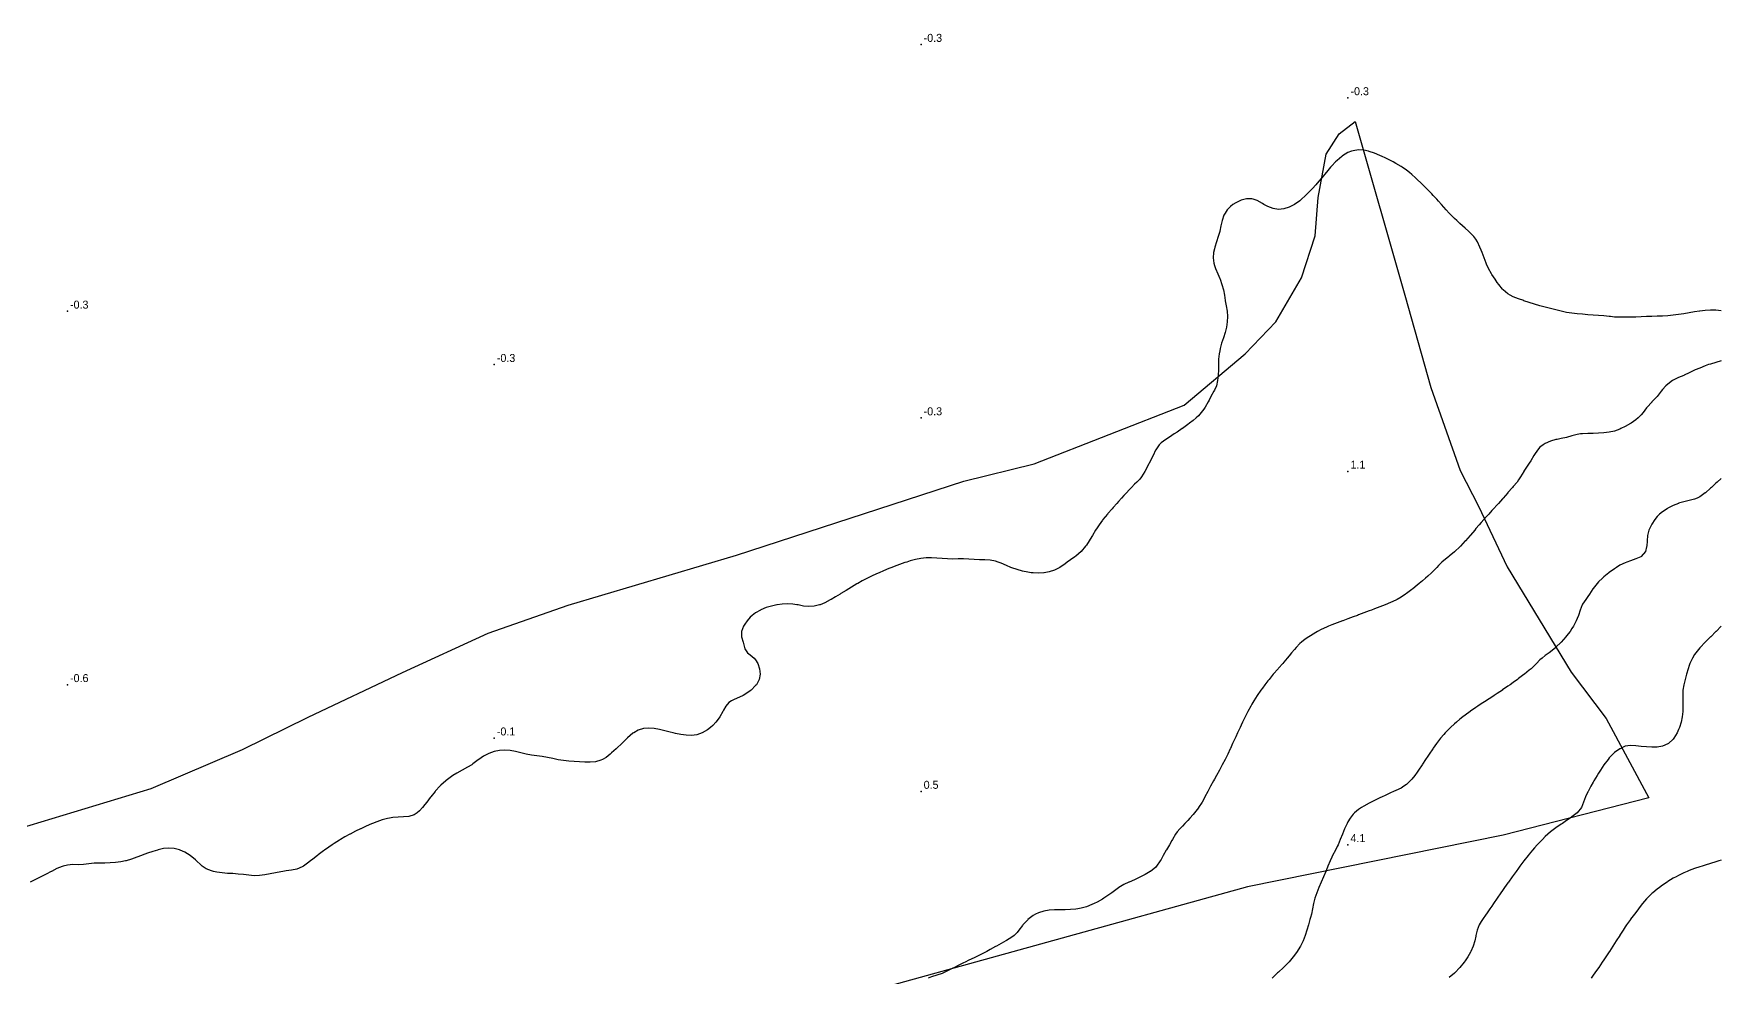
# Model space of a CAD drawing. Extents: x 0 to 630, y 0 to 432.
# Drawn here: x 313.7 to 630, y 255.2 to 432 of the extents above; entities that cross this region are included whole.
import ezdxf

# ---------------------------------------------------------------- set-up
doc = ezdxf.new("R2010")
doc.units = 0
for name, color, linetype in [('CONTOURS_MAJEURES', 7, 'CONTINUOUS'), ('CONTOURS_MINEURES', 8, 'CONTINUOUS'), ('PARCELLE', 1, 'CONTINUOUS'), ('POINTS_COTES', 3, 'CONTINUOUS')]:
    doc.layers.add(name, color=color, linetype=linetype)

msp = doc.modelspace()

# ---------------------------------------------------------------- linework, layer by layer
at = {"layer": 'CONTOURS_MAJEURES'}
msp.add_polyline3d([(630, 380.086, 0), (629, 380.199, 0), (628, 380.228, 0), (627, 380.155, 0), (626, 380.01, 0), (625.95, 380, 0), (625, 379.869, 0), (624, 379.708, 0), (623, 379.542, 0), (622, 379.389, 0), (621, 379.272, 0), (620, 379.172, 0), (619, 379.088, 0), (618, 379.077, 0), (617, 379.036, 0), (616.188, 379, 0), (616, 378.993, 0), (615, 378.955, 0), (614, 378.923, 0), (613, 378.9, 0), (612, 378.894, 0), (611, 378.909, 0), (610, 378.926, 0), (609.26, 379, 0), (609, 379.03, 0), (608, 379.165, 0), (607, 379.239, 0), (606, 379.301, 0), (605, 379.361, 0), (604, 379.431, 0), (603, 379.521, 0), (602, 379.641, 0), (601, 379.798, 0), (600.007, 380, 0), (600, 380.002, 0), (599, 380.261, 0), (598, 380.51, 0), (597, 380.756, 0), (596.021, 381, 0), (596, 381.006, 0), (595, 381.315, 0), (594, 381.644, 0), (593, 381.989, 0), (592.967, 382, 0), (592, 382.34, 0), (591, 382.711, 0), (590.443, 383, 0), (590, 383.274, 0), (589.131, 384, 0), (589, 384.131, 0), (588.281, 385, 0), (588, 385.406, 0), (587.618, 386, 0), (587, 386.906, 0), (586.931, 387, 0), (586.35, 388, 0), (586, 388.813, 0), (585.924, 389, 0), (585.556, 390, 0), (585.186, 391, 0), (585, 391.467, 0), (584.777, 392, 0), (584.315, 393, 0), (584, 393.526, 0), (583.639, 394, 0), (583, 394.653, 0), (582.625, 395, 0), (582, 395.552, 0), (581.505, 396, 0), (581, 396.457, 0), (580.412, 397, 0), (580, 397.388, 0), (579.383, 398, 0), (579, 398.396, 0), (578.447, 399, 0), (578, 399.505, 0), (577.574, 400, 0), (577, 400.648, 0), (576.696, 401, 0), (576, 401.734, 0), (575.755, 402, 0), (575, 402.764, 0), (574.77, 403, 0), (574, 403.756, 0), (573.752, 404, 0), (573, 404.712, 0), (572.692, 405, 0), (572, 405.628, 0), (571.554, 406, 0), (571, 406.461, 0), (570.2, 407, 0), (570, 407.137, 0), (569, 407.73, 0), (568.499, 408, 0), (568, 408.275, 0), (567, 408.763, 0), (566.45, 409, 0), (566, 409.228, 0), (565, 409.658, 0), (564, 409.982, 0), (563.91, 410, 0), (563, 410.199, 0), (562, 410.251, 0), (561, 410.107, 0), (560.709, 410, 0), (560, 409.765, 0), (559, 409.119, 0), (558.854, 409, 0), (558, 408.275, 0), (557.721, 408, 0), (557, 407.249, 0), (556.784, 407, 0), (556, 406.077, 0), (555.938, 406, 0), (555.112, 405, 0), (555, 404.872, 0), (554.266, 404, 0), (554, 403.704, 0), (553.375, 403, 0), (553, 402.611, 0), (552.403, 402, 0), (552, 401.625, 0), (551.303, 401, 0), (551, 400.733, 0), (550.004, 400, 0), (550, 399.997, 0), (549, 399.515, 0), (548, 399.206, 0), (547, 399.103, 0), (546, 399.249, 0), (545, 399.631, 0), (544.29, 400, 0), (544, 400.182, 0), (543, 400.748, 0), (542.242, 401, 0), (542, 401.06, 0), (541, 401.048, 0), (540.784, 401, 0), (540, 400.818, 0), (539, 400.353, 0), (538.475, 400, 0), (538, 399.614, 0), (537.411, 399, 0), (537, 398.381, 0), (536.789, 398, 0), (536.432, 397, 0), (536.211, 396, 0), (536.009, 395, 0), (536, 394.973, 0), (535.698, 394, 0), (535.381, 393, 0), (535.061, 392, 0), (535, 391.737, 0), (534.83, 391, 0), (534.739, 390, 0), (534.867, 389, 0), (535, 388.61, 0), (535.201, 388, 0), (535.631, 387, 0), (536, 386.127, 0), (536.054, 386, 0), (536.408, 385, 0), (536.689, 384, 0), (536.871, 383, 0), (536.996, 382, 0), (537, 381.979, 0), (537.184, 381, 0), (537.363, 380, 0), (537.452, 379, 0), (537.397, 378, 0), (537.237, 377, 0), (537, 376.007, 0), (536.998, 376, 0), (536.688, 375, 0), (536.35, 374, 0), (536.068, 373, 0), (536, 372.611, 0), (535.901, 372, 0), (535.795, 371, 0), (535.756, 370, 0), (535.743, 369, 0), (535.694, 368, 0), (535.594, 367, 0), (535.381, 366, 0), (535, 365.2, 0), (534.883, 365, 0), (534.311, 364, 0), (534, 363.36, 0), (533.838, 363, 0), (533.267, 362, 0), (533, 361.633, 0), (532.526, 361, 0), (532, 360.429, 0), (531.586, 360, 0), (531, 359.513, 0), (530.358, 359, 0), (530, 358.753, 0), (529, 358.041, 0), (528.944, 358, 0), (528, 357.363, 0), (527.465, 357, 0), (527, 356.701, 0), (526, 356.061, 0), (525.91, 356, 0), (525, 355.325, 0), (524.673, 355, 0), (524, 354.028, 0), (523.985, 354, 0), (523.497, 353, 0), (523, 352.006, 0), (522.997, 352, 0), (522.48, 351, 0), (522, 350.063, 0), (521.964, 350, 0), (521.365, 349, 0), (521, 348.556, 0), (520.451, 348, 0), (520, 347.581, 0), (519.445, 347, 0), (519, 346.548, 0), (518.502, 346, 0), (518, 345.454, 0), (517.589, 345, 0), (517, 344.336, 0), (516.693, 344, 0), (516, 343.211, 0), (515.807, 343, 0), (515, 342.068, 0), (514.939, 342, 0), (514.115, 341, 0), (514, 340.842, 0), (513.369, 340, 0), (513, 339.421, 0), (512.722, 339, 0), (512.137, 338, 0), (512, 337.757, 0), (511.525, 337, 0), (511, 336.183, 0), (510.85, 336, 0), (510.02, 335, 0), (510, 334.976, 0), (509, 334.104, 0), (508.845, 334, 0), (508, 333.426, 0), (507.382, 333, 0), (507, 332.695, 0), (506.036, 332, 0), (506, 331.977, 0), (505, 331.495, 0), (504, 331.17, 0), (503.09, 331, 0), (503, 330.985, 0), (502, 330.925, 0), (501, 330.958, 0), (500.648, 331, 0), (500, 331.084, 0), (499, 331.306, 0), (498, 331.599, 0), (497, 331.944, 0), (496.851, 332, 0), (496, 332.361, 0), (495, 332.801, 0), (494.48, 333, 0), (494, 333.167, 0), (493, 333.359, 0), (492, 333.415, 0), (491, 333.414, 0), (490, 333.446, 0), (489, 333.509, 0), (488, 333.579, 0), (487, 333.598, 0), (486, 333.566, 0), (485, 333.578, 0), (484, 333.647, 0), (483, 333.728, 0), (482, 333.782, 0), (481, 333.772, 0), (480, 333.676, 0), (479, 333.484, 0), (478, 333.215, 0), (477.328, 333, 0), (477, 332.893, 0), (476, 332.537, 0), (475, 332.167, 0), (474.565, 332, 0), (474, 331.765, 0), (473, 331.359, 0), (472.148, 331, 0), (472, 330.927, 0), (471, 330.477, 0), (470.004, 330, 0), (470, 329.998, 0), (469, 329.463, 0), (468.166, 329, 0), (468, 328.901, 0), (467, 328.305, 0), (466.489, 328, 0), (466, 327.691, 0), (465, 327.079, 0), (464.866, 327, 0), (464, 326.471, 0), (463.175, 326, 0), (463, 325.897, 0), (462, 325.378, 0), (461.08, 325, 0), (461, 324.967, 0), (460, 324.706, 0), (459, 324.639, 0), (458, 324.742, 0), (457, 324.953, 0), (456.746, 325, 0), (456, 325.123, 0), (455, 325.186, 0), (454, 325.135, 0), (453.054, 325, 0), (453, 324.992, 0), (452, 324.757, 0), (451, 324.449, 0), (450, 324.034, 0), (449.933, 324, 0), (449, 323.451, 0), (448.35, 323, 0), (448, 322.669, 0), (447.447, 322, 0), (447, 321.373, 0), (446.732, 321, 0), (446.35, 320, 0), (446.357, 319, 0), (446.657, 318, 0), (446.902, 317, 0), (447, 316.722, 0), (447.476, 316, 0), (448, 315.617, 0), (448.719, 315, 0), (449, 314.681, 0), (449.399, 314, 0), (449.754, 313, 0), (449.841, 312, 0), (449.644, 311, 0), (449.148, 310, 0), (449, 309.833, 0), (448.201, 309, 0), (448, 308.852, 0), (447, 308.196, 0), (446.669, 308, 0), (446, 307.687, 0), (445, 307.26, 0), (444.483, 307, 0), (444, 306.673, 0), (443.436, 306, 0), (443, 305.239, 0), (442.87, 305, 0), (442.298, 304, 0), (442, 303.537, 0), (441.555, 303, 0), (441, 302.36, 0), (440.529, 302, 0), (440, 301.576, 0), (439, 301.004, 0), (438.991, 301, 0), (438, 300.624, 0), (437, 300.512, 0), (436, 300.55, 0), (435, 300.688, 0), (434, 300.892, 0), (433.549, 301, 0), (433, 301.133, 0), (432, 301.385, 0), (431, 301.622, 0), (430, 301.789, 0), (429, 301.857, 0), (428, 301.797, 0), (427, 301.49, 0), (426.155, 301, 0), (426, 300.899, 0), (425, 300.053, 0), (424.946, 300, 0), (424, 299.063, 0), (423.938, 299, 0), (423, 298.092, 0), (422.897, 298, 0), (422, 297.224, 0), (421.734, 297, 0), (421, 296.385, 0), (420.292, 296, 0), (420, 295.851, 0), (419, 295.581, 0), (418, 295.461, 0), (417, 295.464, 0), (416, 295.534, 0), (415, 295.611, 0), (414, 295.673, 0), (413, 295.771, 0), (412, 295.948, 0), (411.748, 296, 0), (411, 296.157, 0), (410, 296.355, 0), (409, 296.527, 0), (408, 296.669, 0), (407, 296.811, 0), (406, 296.999, 0), (405.994, 297, 0), (405, 297.266, 0), (404, 297.511, 0), (403, 297.675, 0), (402, 297.737, 0), (401, 297.679, 0), (400, 297.484, 0), (399, 297.122, 0), (398.766, 297, 0), (398, 296.59, 0), (397.137, 296, 0), (397, 295.904, 0), (396, 295.15, 0), (395.787, 295, 0), (395, 294.529, 0), (394.002, 294, 0), (394, 293.999, 0), (393, 293.452, 0), (392.272, 293, 0), (392, 292.817, 0), (391, 292.069, 0), (390.915, 292, 0), (390, 291.177, 0), (389.822, 291, 0), (389, 290.099, 0), (388.912, 290, 0), (388.103, 289, 0), (388, 288.861, 0), (387.354, 288, 0), (387, 287.535, 0), (386.577, 287, 0), (386, 286.37, 0), (385.587, 286, 0), (385, 285.64, 0), (384, 285.327, 0), (383, 285.231, 0), (382, 285.203, 0), (381, 285.117, 0), (380.392, 285, 0), (380, 284.929, 0), (379, 284.653, 0), (378, 284.309, 0), (377.227, 284, 0), (377, 283.913, 0), (376, 283.487, 0), (375, 283.023, 0), (374.952, 283, 0), (374, 282.546, 0), (373, 282.024, 0), (372.956, 282, 0), (372, 281.49, 0), (371.173, 281, 0), (371, 280.896, 0), (370, 280.264, 0), (369.629, 280, 0), (369, 279.57, 0), (368.225, 279, 0), (368, 278.839, 0), (367, 278.091, 0), (366.881, 278, 0), (366, 277.324, 0), (365.577, 277, 0), (365, 276.552, 0), (364.236, 276, 0), (364, 275.851, 0), (363, 275.453, 0), (362, 275.259, 0), (361, 275.103, 0), (360.373, 275, 0), (360, 274.94, 0), (359, 274.763, 0), (358, 274.577, 0), (357, 274.394, 0), (356, 274.255, 0), (355, 274.213, 0), (354, 274.321, 0), (353, 274.443, 0), (352, 274.52, 0), (351, 274.596, 0), (350, 274.646, 0), (349, 274.716, 0), (348, 274.864, 0), (347.376, 275, 0), (347, 275.093, 0), (346, 275.501, 0), (345.28, 276, 0), (345, 276.246, 0), (344.198, 277, 0), (344, 277.188, 0), (343.012, 278, 0), (343, 278.009, 0), (342, 278.638, 0), (341.177, 279, 0), (341, 279.077, 0), (340, 279.306, 0), (339, 279.378, 0), (338, 279.287, 0), (337, 279.036, 0), (336.893, 279, 0), (336, 278.748, 0), (335, 278.409, 0), (334, 278.036, 0), (333.908, 278, 0), (333, 277.678, 0), (332, 277.328, 0), (331, 277.017, 0), (330.926, 277, 0), (330, 276.802, 0), (329, 276.673, 0), (328, 276.6, 0), (327, 276.568, 0), (326, 276.559, 0), (325, 276.532, 0), (324, 276.427, 0), (323, 276.284, 0), (322, 276.266, 0), (321, 276.285, 0), (320, 276.203, 0), (319.192, 276, 0), (319, 275.952, 0), (318, 275.532, 0), (317, 275.019, 0), (316.961, 275, 0), (316, 274.513, 0), (315.03, 274, 0), (315, 273.984, 0), (314, 273.51, 0), (313.004, 273, 0)], dxfattribs=at)
at = {"layer": 'CONTOURS_MINEURES'}
for points in [[(630, 380.086, 0), (629, 380.199, 0), (628, 380.228, 0), (627, 380.155, 0), (626, 380.01, 0), (625.95, 380, 0), (625, 379.869, 0), (624, 379.708, 0), (623, 379.542, 0), (622, 379.389, 0), (621, 379.272, 0), (620, 379.172, 0), (619, 379.088, 0), (618, 379.077, 0), (617, 379.036, 0), (616.188, 379, 0), (616, 378.993, 0), (615, 378.955, 0), (614, 378.923, 0), (613, 378.9, 0), (612, 378.894, 0), (611, 378.909, 0), (610, 378.926, 0), (609.26, 379, 0), (609, 379.03, 0), (608, 379.165, 0), (607, 379.239, 0), (606, 379.301, 0), (605, 379.361, 0), (604, 379.431, 0), (603, 379.521, 0), (602, 379.641, 0), (601, 379.798, 0), (600.007, 380, 0), (600, 380.002, 0), (599, 380.261, 0), (598, 380.51, 0), (597, 380.756, 0), (596.021, 381, 0), (596, 381.006, 0), (595, 381.315, 0), (594, 381.644, 0), (593, 381.989, 0), (592.967, 382, 0), (592, 382.34, 0), (591, 382.711, 0), (590.443, 383, 0), (590, 383.274, 0), (589.131, 384, 0), (589, 384.131, 0), (588.281, 385, 0), (588, 385.406, 0), (587.618, 386, 0), (587, 386.906, 0), (586.931, 387, 0), (586.35, 388, 0), (586, 388.813, 0), (585.924, 389, 0), (585.556, 390, 0), (585.186, 391, 0), (585, 391.467, 0), (584.777, 392, 0), (584.315, 393, 0), (584, 393.526, 0), (583.639, 394, 0), (583, 394.653, 0), (582.625, 395, 0), (582, 395.552, 0), (581.505, 396, 0), (581, 396.457, 0), (580.412, 397, 0), (580, 397.388, 0), (579.383, 398, 0), (579, 398.396, 0), (578.447, 399, 0), (578, 399.505, 0), (577.574, 400, 0), (577, 400.648, 0), (576.696, 401, 0), (576, 401.734, 0), (575.755, 402, 0), (575, 402.764, 0), (574.77, 403, 0), (574, 403.756, 0), (573.752, 404, 0), (573, 404.712, 0), (572.692, 405, 0), (572, 405.628, 0), (571.554, 406, 0), (571, 406.461, 0), (570.2, 407, 0), (570, 407.137, 0), (569, 407.73, 0), (568.499, 408, 0), (568, 408.275, 0), (567, 408.763, 0), (566.45, 409, 0), (566, 409.228, 0), (565, 409.658, 0), (564, 409.982, 0), (563.91, 410, 0), (563, 410.199, 0), (562, 410.251, 0), (561, 410.107, 0), (560.709, 410, 0), (560, 409.765, 0), (559, 409.119, 0), (558.854, 409, 0), (558, 408.275, 0), (557.721, 408, 0), (557, 407.249, 0), (556.784, 407, 0), (556, 406.077, 0), (555.938, 406, 0), (555.112, 405, 0), (555, 404.872, 0), (554.266, 404, 0), (554, 403.704, 0), (553.375, 403, 0), (553, 402.611, 0), (552.403, 402, 0), (552, 401.625, 0), (551.303, 401, 0), (551, 400.733, 0), (550.004, 400, 0), (550, 399.997, 0), (549, 399.515, 0), (548, 399.206, 0), (547, 399.103, 0), (546, 399.249, 0), (545, 399.631, 0), (544.29, 400, 0), (544, 400.182, 0), (543, 400.748, 0), (542.242, 401, 0), (542, 401.06, 0), (541, 401.048, 0), (540.784, 401, 0), (540, 400.818, 0), (539, 400.353, 0), (538.475, 400, 0), (538, 399.614, 0), (537.411, 399, 0), (537, 398.381, 0), (536.789, 398, 0), (536.432, 397, 0), (536.211, 396, 0), (536.009, 395, 0), (536, 394.973, 0), (535.698, 394, 0), (535.381, 393, 0), (535.061, 392, 0), (535, 391.737, 0), (534.83, 391, 0), (534.739, 390, 0), (534.867, 389, 0), (535, 388.61, 0), (535.201, 388, 0), (535.631, 387, 0), (536, 386.127, 0), (536.054, 386, 0), (536.408, 385, 0), (536.689, 384, 0), (536.871, 383, 0), (536.996, 382, 0), (537, 381.979, 0), (537.184, 381, 0), (537.363, 380, 0), (537.452, 379, 0), (537.397, 378, 0), (537.237, 377, 0), (537, 376.007, 0), (536.998, 376, 0), (536.688, 375, 0), (536.35, 374, 0), (536.068, 373, 0), (536, 372.611, 0), (535.901, 372, 0), (535.795, 371, 0), (535.756, 370, 0), (535.743, 369, 0), (535.694, 368, 0), (535.594, 367, 0), (535.381, 366, 0), (535, 365.2, 0), (534.883, 365, 0), (534.311, 364, 0), (534, 363.36, 0), (533.838, 363, 0), (533.267, 362, 0), (533, 361.633, 0), (532.526, 361, 0), (532, 360.429, 0), (531.586, 360, 0), (531, 359.513, 0), (530.358, 359, 0), (530, 358.753, 0), (529, 358.041, 0), (528.944, 358, 0), (528, 357.363, 0), (527.465, 357, 0), (527, 356.701, 0), (526, 356.061, 0), (525.91, 356, 0), (525, 355.325, 0), (524.673, 355, 0), (524, 354.028, 0), (523.985, 354, 0), (523.497, 353, 0), (523, 352.006, 0), (522.997, 352, 0), (522.48, 351, 0), (522, 350.063, 0), (521.964, 350, 0), (521.365, 349, 0), (521, 348.556, 0), (520.451, 348, 0), (520, 347.581, 0), (519.445, 347, 0), (519, 346.548, 0), (518.502, 346, 0), (518, 345.454, 0), (517.589, 345, 0), (517, 344.336, 0), (516.693, 344, 0), (516, 343.211, 0), (515.807, 343, 0), (515, 342.068, 0), (514.939, 342, 0), (514.115, 341, 0), (514, 340.842, 0), (513.369, 340, 0), (513, 339.421, 0), (512.722, 339, 0), (512.137, 338, 0), (512, 337.757, 0), (511.525, 337, 0), (511, 336.183, 0), (510.85, 336, 0), (510.02, 335, 0), (510, 334.976, 0), (509, 334.104, 0), (508.845, 334, 0), (508, 333.426, 0), (507.382, 333, 0), (507, 332.695, 0), (506.036, 332, 0), (506, 331.977, 0), (505, 331.495, 0), (504, 331.17, 0), (503.09, 331, 0), (503, 330.985, 0), (502, 330.925, 0), (501, 330.958, 0), (500.648, 331, 0), (500, 331.084, 0), (499, 331.306, 0), (498, 331.599, 0), (497, 331.944, 0), (496.851, 332, 0), (496, 332.361, 0), (495, 332.801, 0), (494.48, 333, 0), (494, 333.167, 0), (493, 333.359, 0), (492, 333.415, 0), (491, 333.414, 0), (490, 333.446, 0), (489, 333.509, 0), (488, 333.579, 0), (487, 333.598, 0), (486, 333.566, 0), (485, 333.578, 0), (484, 333.647, 0), (483, 333.728, 0), (482, 333.782, 0), (481, 333.772, 0), (480, 333.676, 0), (479, 333.484, 0), (478, 333.215, 0), (477.328, 333, 0), (477, 332.893, 0), (476, 332.537, 0), (475, 332.167, 0), (474.565, 332, 0), (474, 331.765, 0), (473, 331.359, 0), (472.148, 331, 0), (472, 330.927, 0), (471, 330.477, 0), (470.004, 330, 0), (470, 329.998, 0), (469, 329.463, 0), (468.166, 329, 0), (468, 328.901, 0), (467, 328.305, 0), (466.489, 328, 0), (466, 327.691, 0), (465, 327.079, 0), (464.866, 327, 0), (464, 326.471, 0), (463.175, 326, 0), (463, 325.897, 0), (462, 325.378, 0), (461.08, 325, 0), (461, 324.967, 0), (460, 324.706, 0), (459, 324.639, 0), (458, 324.742, 0), (457, 324.953, 0), (456.746, 325, 0), (456, 325.123, 0), (455, 325.186, 0), (454, 325.135, 0), (453.054, 325, 0), (453, 324.992, 0), (452, 324.757, 0), (451, 324.449, 0), (450, 324.034, 0), (449.933, 324, 0), (449, 323.451, 0), (448.35, 323, 0), (448, 322.669, 0), (447.447, 322, 0), (447, 321.373, 0), (446.732, 321, 0), (446.35, 320, 0), (446.357, 319, 0), (446.657, 318, 0), (446.902, 317, 0), (447, 316.722, 0), (447.476, 316, 0), (448, 315.617, 0), (448.719, 315, 0), (449, 314.681, 0), (449.399, 314, 0), (449.754, 313, 0), (449.841, 312, 0), (449.644, 311, 0), (449.148, 310, 0), (449, 309.833, 0), (448.201, 309, 0), (448, 308.852, 0), (447, 308.196, 0), (446.669, 308, 0), (446, 307.687, 0), (445, 307.26, 0), (444.483, 307, 0), (444, 306.673, 0), (443.436, 306, 0), (443, 305.239, 0), (442.87, 305, 0), (442.298, 304, 0), (442, 303.537, 0), (441.555, 303, 0), (441, 302.36, 0), (440.529, 302, 0), (440, 301.576, 0), (439, 301.004, 0), (438.991, 301, 0), (438, 300.624, 0), (437, 300.512, 0), (436, 300.55, 0), (435, 300.688, 0), (434, 300.892, 0), (433.549, 301, 0), (433, 301.133, 0), (432, 301.385, 0), (431, 301.622, 0), (430, 301.789, 0), (429, 301.857, 0), (428, 301.797, 0), (427, 301.49, 0), (426.155, 301, 0), (426, 300.899, 0), (425, 300.053, 0), (424.946, 300, 0), (424, 299.063, 0), (423.938, 299, 0), (423, 298.092, 0), (422.897, 298, 0), (422, 297.224, 0), (421.734, 297, 0), (421, 296.385, 0), (420.292, 296, 0), (420, 295.851, 0), (419, 295.581, 0), (418, 295.461, 0), (417, 295.464, 0), (416, 295.534, 0), (415, 295.611, 0), (414, 295.673, 0), (413, 295.771, 0), (412, 295.948, 0), (411.748, 296, 0), (411, 296.157, 0), (410, 296.355, 0), (409, 296.527, 0), (408, 296.669, 0), (407, 296.811, 0), (406, 296.999, 0), (405.994, 297, 0), (405, 297.266, 0), (404, 297.511, 0), (403, 297.675, 0), (402, 297.737, 0), (401, 297.679, 0), (400, 297.484, 0), (399, 297.122, 0), (398.766, 297, 0), (398, 296.59, 0), (397.137, 296, 0), (397, 295.904, 0), (396, 295.15, 0), (395.787, 295, 0), (395, 294.529, 0), (394.002, 294, 0), (394, 293.999, 0), (393, 293.452, 0), (392.272, 293, 0), (392, 292.817, 0), (391, 292.069, 0), (390.915, 292, 0), (390, 291.177, 0), (389.822, 291, 0), (389, 290.099, 0), (388.912, 290, 0), (388.103, 289, 0), (388, 288.861, 0), (387.354, 288, 0), (387, 287.535, 0), (386.577, 287, 0), (386, 286.37, 0), (385.587, 286, 0), (385, 285.64, 0), (384, 285.327, 0), (383, 285.231, 0), (382, 285.203, 0), (381, 285.117, 0), (380.392, 285, 0), (380, 284.929, 0), (379, 284.653, 0), (378, 284.309, 0), (377.227, 284, 0), (377, 283.913, 0), (376, 283.487, 0), (375, 283.023, 0), (374.952, 283, 0), (374, 282.546, 0), (373, 282.024, 0), (372.956, 282, 0), (372, 281.49, 0), (371.173, 281, 0), (371, 280.896, 0), (370, 280.264, 0), (369.629, 280, 0), (369, 279.57, 0), (368.225, 279, 0), (368, 278.839, 0), (367, 278.091, 0), (366.881, 278, 0), (366, 277.324, 0), (365.577, 277, 0), (365, 276.552, 0), (364.236, 276, 0), (364, 275.851, 0), (363, 275.453, 0), (362, 275.259, 0), (361, 275.103, 0), (360.373, 275, 0), (360, 274.94, 0), (359, 274.763, 0), (358, 274.577, 0), (357, 274.394, 0), (356, 274.255, 0), (355, 274.213, 0), (354, 274.321, 0), (353, 274.443, 0), (352, 274.52, 0), (351, 274.596, 0), (350, 274.646, 0), (349, 274.716, 0), (348, 274.864, 0), (347.376, 275, 0), (347, 275.093, 0), (346, 275.501, 0), (345.28, 276, 0), (345, 276.246, 0), (344.198, 277, 0), (344, 277.188, 0), (343.012, 278, 0), (343, 278.009, 0), (342, 278.638, 0), (341.177, 279, 0), (341, 279.077, 0), (340, 279.306, 0), (339, 279.378, 0), (338, 279.287, 0), (337, 279.036, 0), (336.893, 279, 0), (336, 278.748, 0), (335, 278.409, 0), (334, 278.036, 0), (333.908, 278, 0), (333, 277.678, 0), (332, 277.328, 0), (331, 277.017, 0), (330.926, 277, 0), (330, 276.802, 0), (329, 276.673, 0), (328, 276.6, 0), (327, 276.568, 0), (326, 276.559, 0), (325, 276.532, 0), (324, 276.427, 0), (323, 276.284, 0), (322, 276.266, 0), (321, 276.285, 0), (320, 276.203, 0), (319.192, 276, 0), (319, 275.952, 0), (318, 275.532, 0), (317, 275.019, 0), (316.961, 275, 0), (316, 274.513, 0), (315.03, 274, 0), (315, 273.984, 0), (314, 273.51, 0), (313.004, 273, 0)], [(630, 370.737, 0), (629, 370.421, 0), (628, 370.116, 0), (627.626, 370, 0), (627, 369.758, 0), (626, 369.366, 0), (625.085, 369, 0), (625, 368.958, 0), (624, 368.463, 0), (623.036, 368, 0), (623, 367.982, 0), (622, 367.572, 0), (621, 367.083, 0), (620.869, 367, 0), (620, 366.334, 0), (619.641, 366, 0), (619, 365.314, 0), (618.739, 365, 0), (618, 364.043, 0), (617.967, 364, 0), (617.008, 363, 0), (617, 362.993, 0), (616.09, 362, 0), (616, 361.879, 0), (615.356, 361, 0), (615, 360.611, 0), (614.409, 360, 0), (614, 359.671, 0), (613.096, 359, 0), (613, 358.94, 0), (612, 358.382, 0), (611.204, 358, 0), (611, 357.908, 0), (610, 357.557, 0), (609, 357.324, 0), (608, 357.19, 0), (607, 357.126, 0), (606, 357.104, 0), (605, 357.096, 0), (604, 357.056, 0), (603.598, 357, 0), (603, 356.893, 0), (602, 356.627, 0), (601, 356.366, 0), (600, 356.154, 0), (599.237, 356, 0), (599, 355.947, 0), (598, 355.658, 0), (597, 355.243, 0), (596.594, 355, 0), (596, 354.518, 0), (595.563, 354, 0), (595, 353.164, 0), (594.899, 353, 0), (594.287, 352, 0), (594, 351.553, 0), (593.653, 351, 0), (593, 350.015, 0), (592.99, 350, 0), (592.357, 349, 0), (592, 348.407, 0), (591.727, 348, 0), (591, 347.135, 0), (590.886, 347, 0), (590, 346.017, 0), (589.986, 346, 0), (589.113, 345, 0), (589, 344.877, 0), (588.232, 344, 0), (588, 343.747, 0), (587.334, 343, 0), (587, 342.64, 0), (586.416, 342, 0), (586, 341.546, 0), (585.503, 341, 0), (585, 340.428, 0), (584.623, 340, 0), (584, 339.257, 0), (583.782, 339, 0), (583, 338.039, 0), (582.966, 338, 0), (582.049, 337, 0), (582, 336.946, 0), (581.113, 336, 0), (581, 335.879, 0), (580.083, 335, 0), (580, 334.919, 0), (579, 334.072, 0), (578.9, 334, 0), (578, 333.304, 0), (577.641, 333, 0), (577, 332.332, 0), (576.692, 332, 0), (576, 331.291, 0), (575.699, 331, 0), (575, 330.361, 0), (574.584, 330, 0), (574, 329.497, 0), (573.396, 329, 0), (573, 328.665, 0), (572.17, 328, 0), (572, 327.866, 0), (571, 327.112, 0), (570.839, 327, 0), (570, 326.442, 0), (569.226, 326, 0), (569, 325.876, 0), (568, 325.413, 0), (567.005, 325, 0), (567, 324.998, 0), (566, 324.604, 0), (565, 324.217, 0), (564.435, 324, 0), (564, 323.836, 0), (563, 323.455, 0), (562, 323.078, 0), (561.791, 323, 0), (561, 322.703, 0), (560, 322.337, 0), (559.054, 322, 0), (559, 321.981, 0), (558, 321.626, 0), (557, 321.245, 0), (556.406, 321, 0), (556, 320.82, 0), (555, 320.34, 0), (554.349, 320, 0), (554, 319.802, 0), (553, 319.191, 0), (552.708, 319, 0), (552, 318.516, 0), (551.329, 318, 0), (551, 317.701, 0), (550.324, 317, 0), (550, 316.628, 0), (549.463, 316, 0), (549, 315.428, 0), (548.65, 315, 0), (548, 314.212, 0), (547.824, 314, 0), (547, 313.084, 0), (546.924, 313, 0), (546.036, 312, 0), (546, 311.957, 0), (545.238, 311, 0), (545, 310.704, 0), (544.461, 310, 0), (544, 309.39, 0), (543.72, 309, 0), (543.031, 308, 0), (543, 307.954, 0), (542.392, 307, 0), (542, 306.348, 0), (541.806, 306, 0), (541.267, 305, 0), (541, 304.492, 0), (540.764, 304, 0), (540.288, 303, 0), (540, 302.396, 0), (539.819, 302, 0), (539.351, 301, 0), (539, 300.256, 0), (538.879, 300, 0), (538.416, 299, 0), (538, 298.056, 0), (537.976, 298, 0), (537.488, 297, 0), (537.001, 296, 0), (537, 295.999, 0), (536.472, 295, 0), (536, 294.114, 0), (535.939, 294, 0), (535.383, 293, 0), (535, 292.321, 0), (534.817, 292, 0), (534.262, 291, 0), (534, 290.493, 0), (533.739, 290, 0), (533.23, 289, 0), (533, 288.559, 0), (532.69, 288, 0), (532.044, 287, 0), (532, 286.939, 0), (531.275, 286, 0), (531, 285.664, 0), (530.409, 285, 0), (530, 284.545, 0), (529.469, 284, 0), (529, 283.5, 0), (528.503, 283, 0), (528, 282.406, 0), (527.703, 282, 0), (527.125, 281, 0), (527, 280.778, 0), (526.557, 280, 0), (526, 279.025, 0), (525.985, 279, 0), (525.409, 278, 0), (525, 277.27, 0), (524.834, 277, 0), (524.149, 276, 0), (524, 275.828, 0), (523, 275.016, 0), (522.973, 275, 0), (522, 274.45, 0), (521.127, 274, 0), (521, 273.935, 0), (520, 273.457, 0), (519, 273.026, 0), (518.935, 273, 0), (518, 272.583, 0), (517.076, 272, 0), (517, 271.944, 0), (516, 271.179, 0), (515.757, 271, 0), (515, 270.474, 0), (514.266, 270, 0), (514, 269.836, 0), (513, 269.274, 0), (512.44, 269, 0), (512, 268.791, 0), (511, 268.397, 0), (510, 268.104, 0), (509.416, 268, 0), (509, 267.929, 0), (508, 267.85, 0), (507, 267.823, 0), (506, 267.816, 0), (505, 267.8, 0), (504, 267.743, 0), (503, 267.589, 0), (502, 267.262, 0), (501.476, 267, 0), (501, 266.74, 0), (500.044, 266, 0), (500, 265.965, 0), (499.122, 265, 0), (499, 264.87, 0), (498.367, 264, 0), (498, 263.553, 0), (497.47, 263, 0), (497, 262.661, 0), (496, 262.059, 0), (495.902, 262, 0), (495, 261.486, 0), (494.145, 261, 0), (494, 260.92, 0), (493, 260.367, 0), (492.324, 260, 0), (492, 259.834, 0), (491, 259.328, 0), (490.339, 259, 0), (490, 258.842, 0), (489, 258.354, 0), (488.308, 258, 0), (488, 257.849, 0), (487, 257.347, 0), (486.314, 257, 0), (486, 256.847, 0), (485, 256.365, 0), (484.232, 256, 0), (484, 255.9, 0), (483, 255.54, 0), (482, 255.231, 0), (481.367, 255, 0)], [(630, 348.669, 0), (629.223, 348, 0), (629, 347.779, 0), (628.145, 347, 0), (628, 346.858, 0), (627.026, 346, 0), (627, 345.977, 0), (626, 345.252, 0), (625.487, 345, 0), (625, 344.805, 0), (624, 344.527, 0), (623, 344.285, 0), (622, 344.011, 0), (621.969, 344, 0), (621, 343.616, 0), (620, 343.095, 0), (619.84, 343, 0), (619, 342.426, 0), (618.429, 342, 0), (618, 341.561, 0), (617.569, 341, 0), (617, 340.128, 0), (616.92, 340, 0), (616.438, 339, 0), (616.189, 338, 0), (616.094, 337, 0), (616.029, 336, 0), (616, 335.837, 0), (615.794, 335, 0), (615, 334.057, 0), (614.907, 334, 0), (614, 333.6, 0), (613, 333.254, 0), (612.318, 333, 0), (612, 332.88, 0), (611, 332.396, 0), (610.388, 332, 0), (610, 331.756, 0), (609, 331.032, 0), (608.959, 331, 0), (608, 330.241, 0), (607.723, 330, 0), (607, 329.287, 0), (606.735, 329, 0), (606, 328.066, 0), (605.952, 328, 0), (605.319, 327, 0), (605, 326.516, 0), (604.633, 326, 0), (604, 325.128, 0), (603.929, 325, 0), (603.552, 324, 0), (603.221, 323, 0), (603, 322.44, 0), (602.825, 322, 0), (602.315, 321, 0), (602, 320.519, 0), (601.658, 320, 0), (601, 319.193, 0), (600.846, 319, 0), (600.015, 318, 0), (600, 317.983, 0), (599, 317.024, 0), (598.973, 317, 0), (598, 316.2, 0), (597.734, 316, 0), (597, 315.457, 0), (596.404, 315, 0), (596, 314.64, 0), (595.387, 314, 0), (595, 313.607, 0), (594.341, 313, 0), (594, 312.707, 0), (593.131, 312, 0), (593, 311.899, 0), (592, 311.148, 0), (591.801, 311, 0), (591, 310.43, 0), (590.405, 310, 0), (590, 309.713, 0), (589, 309.019, 0), (588.973, 309, 0), (588, 308.343, 0), (587.467, 308, 0), (587, 307.694, 0), (586, 307.058, 0), (585.91, 307, 0), (585, 306.395, 0), (584.398, 306, 0), (584, 305.728, 0), (583, 305.044, 0), (582.937, 305, 0), (582, 304.306, 0), (581.59, 304, 0), (581, 303.526, 0), (580.359, 303, 0), (580, 302.678, 0), (579.258, 302, 0), (579, 301.738, 0), (578.27, 301, 0), (578, 300.69, 0), (577.395, 300, 0), (577, 299.482, 0), (576.626, 299, 0), (576, 298.113, 0), (575.918, 298, 0), (575.249, 297, 0), (575, 296.607, 0), (574.595, 296, 0), (574, 295.089, 0), (573.937, 295, 0), (573.265, 294, 0), (573, 293.604, 0), (572.537, 293, 0), (572, 292.328, 0), (571.686, 292, 0), (571, 291.332, 0), (570.528, 291, 0), (570, 290.645, 0), (569, 290.18, 0), (568.582, 290, 0), (568, 289.724, 0), (567, 289.261, 0), (566.428, 289, 0), (566, 288.791, 0), (565, 288.301, 0), (564.389, 288, 0), (564, 287.791, 0), (563, 287.241, 0), (562.586, 287, 0), (562, 286.609, 0), (561.274, 286, 0), (561, 285.732, 0), (560.457, 285, 0), (560, 284.277, 0), (559.863, 284, 0), (559.414, 283, 0), (559, 282.014, 0), (558.995, 282, 0), (558.576, 281, 0), (558.172, 280, 0), (558, 279.674, 0), (557.666, 279, 0), (557.158, 278, 0), (557, 277.657, 0), (556.705, 277, 0), (556.276, 276, 0), (556, 275.33, 0), (555.866, 275, 0), (555.436, 274, 0), (555.013, 273, 0), (555, 272.97, 0), (554.582, 272, 0), (554.183, 271, 0), (554, 270.489, 0), (553.82, 270, 0), (553.549, 269, 0), (553.391, 268, 0), (553.181, 267, 0), (553, 266.374, 0), (552.888, 266, 0), (552.614, 265, 0), (552.331, 264, 0), (552.009, 263, 0), (552, 262.975, 0), (551.606, 262, 0), (551.125, 261, 0), (551, 260.783, 0), (550.51, 260, 0), (550, 259.292, 0), (549.772, 259, 0), (549, 258.065, 0), (548.94, 258, 0), (548, 257.035, 0), (547.963, 257, 0), (547, 256.145, 0), (546.833, 256, 0), (546, 255.213, 0), (545.828, 255, 0)], [(630, 321, 0), (629.048, 320, 0), (629, 319.95, 0), (628.028, 319, 0), (628, 318.971, 0), (627.013, 318, 0), (627, 317.986, 0), (626.049, 317, 0), (626, 316.943, 0), (625.207, 316, 0), (625, 315.687, 0), (624.581, 315, 0), (624.137, 314, 0), (624, 313.589, 0), (623.791, 313, 0), (623.497, 312, 0), (623.239, 311, 0), (623, 310.002, 0), (622.999, 310, 0), (622.829, 309, 0), (622.794, 308, 0), (622.817, 307, 0), (622.827, 306, 0), (622.786, 305, 0), (622.67, 304, 0), (622.461, 303, 0), (622.162, 302, 0), (622, 301.583, 0), (621.735, 301, 0), (621.138, 300, 0), (621, 299.829, 0), (620.118, 299, 0), (620, 298.924, 0), (619, 298.51, 0), (618, 298.311, 0), (617, 298.27, 0), (616, 298.336, 0), (615, 298.453, 0), (614, 298.57, 0), (613, 298.621, 0), (612, 298.479, 0), (611.056, 298, 0), (611, 297.969, 0), (610, 297.305, 0), (609.698, 297, 0), (609, 296.295, 0), (608.778, 296, 0), (608.022, 295, 0), (608, 294.971, 0), (607.365, 294, 0), (607, 293.432, 0), (606.736, 293, 0), (606.138, 292, 0), (606, 291.759, 0), (605.574, 291, 0), (605.045, 290, 0), (605, 289.902, 0), (604.586, 289, 0), (604.21, 288, 0), (604, 287.46, 0), (603.788, 287, 0), (603, 286.006, 0), (602.994, 286, 0), (602, 285.243, 0), (601.668, 285, 0), (601, 284.543, 0), (600.227, 284, 0), (600, 283.845, 0), (599, 283.168, 0), (598.749, 283, 0), (598, 282.459, 0), (597.484, 282, 0), (597, 281.541, 0), (596.469, 281, 0), (596, 280.518, 0), (595.524, 280, 0), (595, 279.419, 0), (594.641, 279, 0), (594, 278.235, 0), (593.811, 278, 0), (593.024, 277, 0), (593, 276.969, 0), (592.272, 276, 0), (592, 275.634, 0), (591.539, 275, 0), (591, 274.252, 0), (590.82, 274, 0), (590.108, 273, 0), (590, 272.847, 0), (589.398, 272, 0), (589, 271.436, 0), (588.691, 271, 0), (588.003, 270, 0), (588, 269.995, 0), (587.325, 269, 0), (587, 268.523, 0), (586.641, 268, 0), (586, 267.057, 0), (585.961, 267, 0), (585.277, 266, 0), (585, 265.595, 0), (584.626, 265, 0), (584.246, 264, 0), (584.027, 263, 0), (584, 262.879, 0), (583.796, 262, 0), (583.486, 261, 0), (583.079, 260, 0), (583, 259.851, 0), (582.513, 259, 0), (582, 258.25, 0), (581.813, 258, 0), (581.016, 257, 0), (581, 256.98, 0), (580.067, 256, 0), (580, 255.93, 0), (579, 255.12, 0)], [(630, 277.138, 0), (629.574, 277, 0), (629, 276.814, 0), (628, 276.503, 0), (627, 276.188, 0), (626.409, 276, 0), (626, 275.87, 0), (625, 275.532, 0), (624, 275.157, 0), (623.628, 275, 0), (623, 274.732, 0), (622, 274.254, 0), (621.522, 274, 0), (621, 273.717, 0), (620, 273.112, 0), (619.833, 273, 0), (619, 272.425, 0), (618.438, 272, 0), (618, 271.662, 0), (617.178, 271, 0), (617, 270.841, 0), (616.124, 270, 0), (616, 269.863, 0), (615.254, 269, 0), (615, 268.672, 0), (614.489, 268, 0), (614, 267.321, 0), (613.753, 267, 0), (613, 266.053, 0), (612.96, 266, 0), (612.266, 265, 0), (612, 264.594, 0), (611.607, 264, 0), (611, 263.059, 0), (610.961, 263, 0), (610.316, 262, 0), (610, 261.507, 0), (609.673, 261, 0), (609.03, 260, 0), (609, 259.955, 0), (608.375, 259, 0), (608, 258.439, 0), (607.708, 258, 0), (607.029, 257, 0), (607, 256.959, 0), (606.332, 256, 0), (606, 255.537, 0), (605.605, 255, 0)]]:
    msp.add_polyline3d(points, dxfattribs=at)
at = {"layer": 'PARCELLE'}
msp.add_polyline3d([(288.206, 276.168, 0), (335.741, 290.543, 0), (352.859, 297.87, 0), (365.164, 303.946, 0), (382.798, 312.293, 0), (398.899, 319.638, 0), (413.86, 324.934, 0), (445.42, 334.259, 0), (488.056, 348.155, 0), (501.189, 351.416, 0), (529.339, 362.401, 0), (540.77, 372.043, 0), (546.484, 378.014, 0), (551.325, 386.288, 0), (553.88, 394.175, 0), (554.418, 401.305, 0), (555.958, 409.46, 0), (558.376, 413.276, 0), (561.363, 415.563, 0), (570.686, 383.035, 0), (575.575, 365.687, 0), (581.093, 350.13, 0), (584.488, 343.485, 0), (589.895, 332.132, 0), (601.866, 312.347, 0), (608.428, 303.656, 0), (616.454, 288.773, 0), (589.109, 281.807, 0), (541.195, 272.141, 0), (463.632, 250.618, 0)], dxfattribs=at)
at = {"layer": 'POINTS_COTES'}
for p in [(480.005, 430, -0.27), (560.006, 420, -0.27), (320.003, 380, -0.27), (400.004, 370, -0.27), (480.005, 360, -0.27), (560.006, 350, 1.14), (320.003, 310, -0.64), (400.004, 300, -0.05), (480.005, 290, 0.48), (560.006, 280, 4.08)]:
    msp.add_point(p, dxfattribs=at)

# ---------------------------------------------------------------- texts
for s, p in [('-0.3', (480.505, 430.5)), ('-0.3', (560.506, 420.5)), ('-0.3', (320.503, 380.5)), ('-0.3', (400.504, 370.5)), ('-0.3', (480.505, 360.5)), ('1.1', (560.506, 350.5)), ('-0.6', (320.503, 310.5)), ('-0.1', (400.504, 300.5)), ('0.5', (480.505, 290.5)), ('4.1', (560.506, 280.5))]:
    msp.add_text(s, height=1.5, dxfattribs=at).set_placement(p)

doc.saveas('drawing.dxf')
